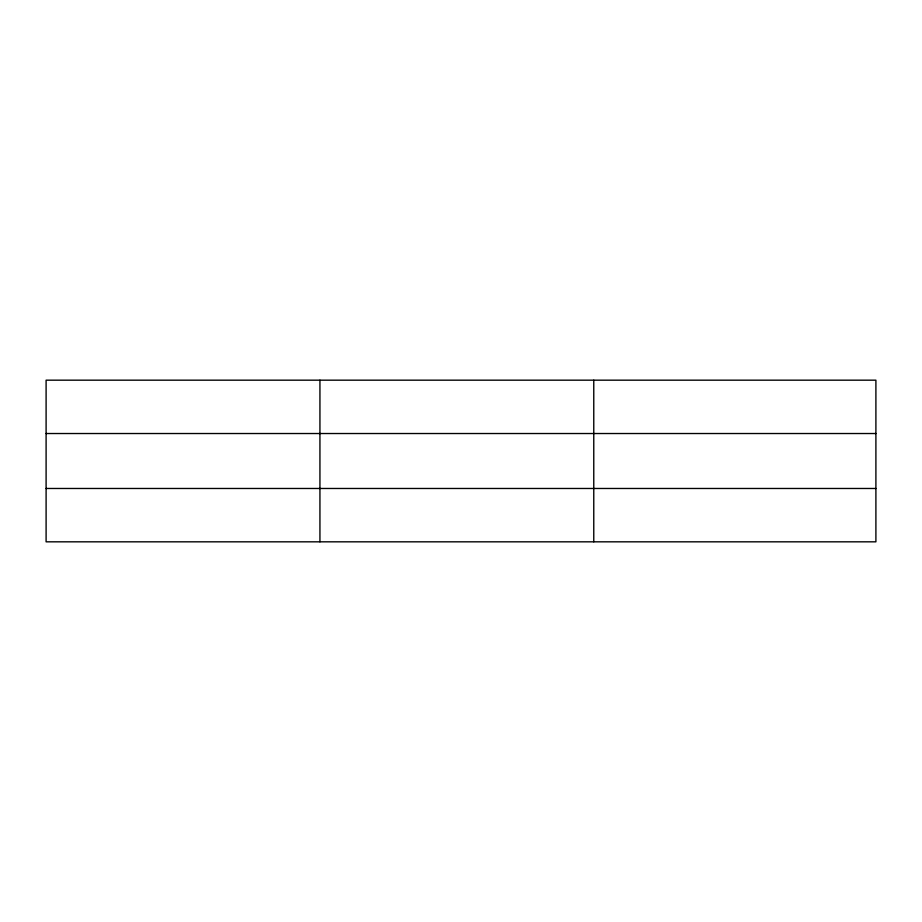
<?xml version="1.0" encoding="UTF-8"?>
<svg xmlns="http://www.w3.org/2000/svg" width="922" height="922" viewBox="0 0 922 922"><rect width="100%" height="100%" fill="white"/><g stroke="black" fill="none" stroke-linecap="round" stroke-linejoin="round"><path stroke-width="1.38" d="M319.934 380.175L319.934 541.825M593.768 380.175L593.768 541.825M875.9 488.476L875.9 541.825L46.1 541.825L46.1 380.175L875.9 380.175L875.9 488.476L46.1 488.476M46.1 433.524L875.9 433.524"/></g></svg>
